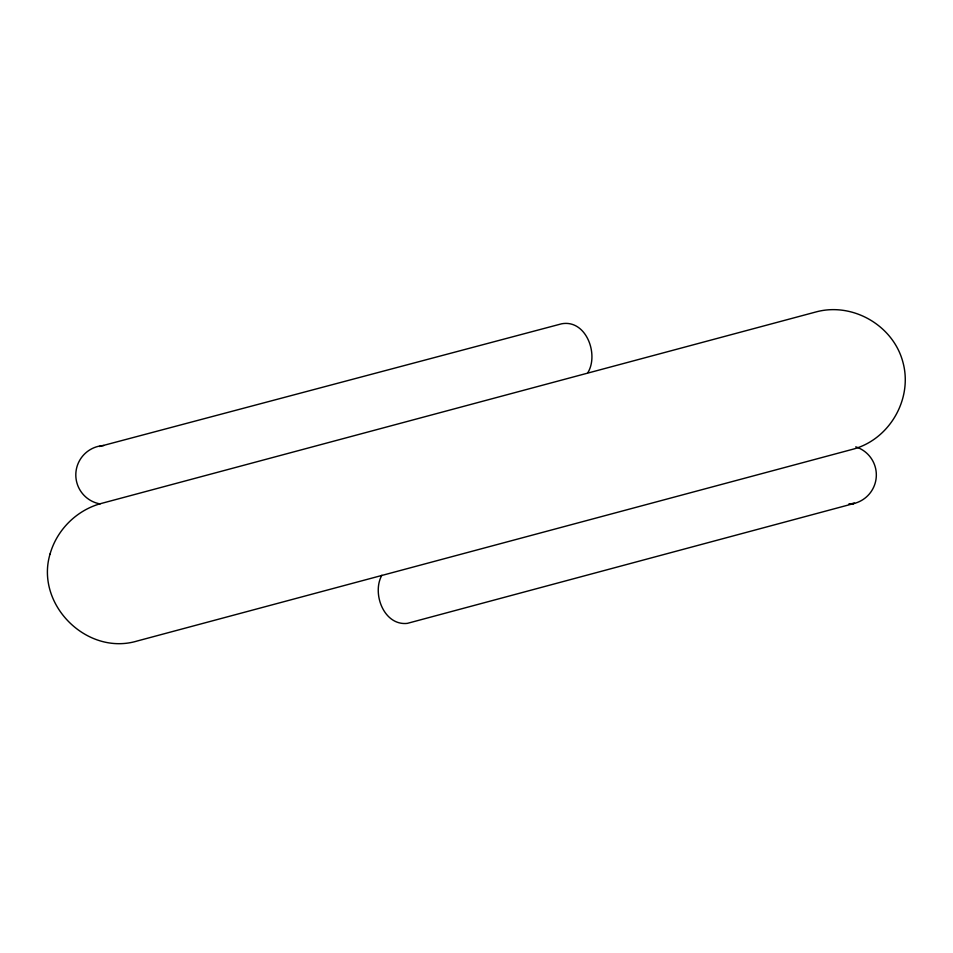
<?xml version="1.0" encoding="UTF-8"?>
<svg xmlns="http://www.w3.org/2000/svg" width="953" height="953" viewBox="0 0 953 953"><rect width="100%" height="100%" fill="white"/><g stroke="black" fill="none" stroke-linecap="round" stroke-linejoin="round"><path stroke-width="1.43" d="M587.941 372.516C599.008 354.063 586.012 319.207 561.615 323.806L99.41 446.504M381.855 575.278C371.682 593.409 383.916 625.942 407.312 623.381L853.221 503.708M849.337 504.054L854.531 503.315L848.968 504.018M100.125 503.923A29.436 29.436 0 0 1 103.972 445.527M855.758 446.862A29.436 29.436 0 0 1 849.48 504.256M50.068 553.967C34.951 604.297 86.794 656.14 137.125 641.024L852.673 449.292C889.471 439.678 913.01 398.926 902.932 362.235C893.318 325.438 852.566 301.898 815.875 311.976L100.327 503.708C76.264 510.594 56.954 529.904 50.068 553.967"/></g></svg>
